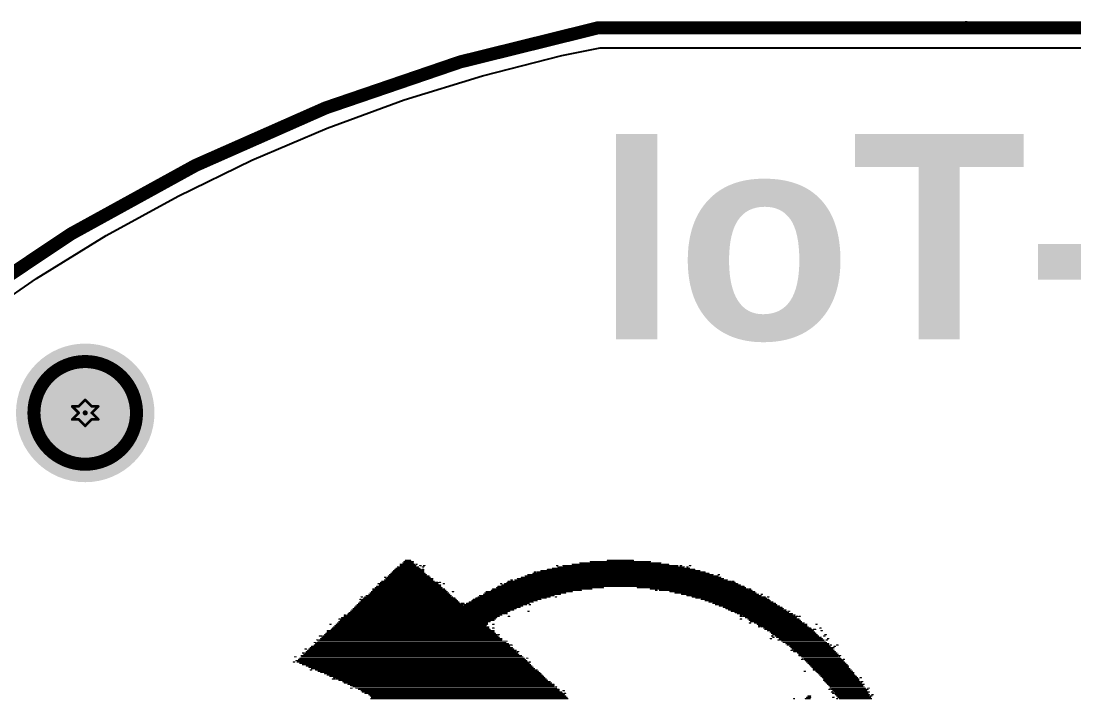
# Model space of a CAD drawing. Header units: inches. Extents: x 0 to 446, y -21 to 70.
# Drawn here: x 13.75 to 34.27, y 56.9 to 70.09 of the extents above; entities that cross this region are included whole.
import ezdxf

# ---------------------------------------------------------------- set-up
doc = ezdxf.new("R2010")
doc.units = ezdxf.units.IN
for name, color, linetype in [('Board Outline', 216, 'Continuous'), ('Bottom Overlay', 54, 'Continuous'), ('Bottom Solder', 6, 'Continuous'), ('Drill Drawing', 1, 'Continuous'), ('Fabrication', 76, 'Continuous'), ('Pad Holes', 156, 'Continuous'), ('Top Layer', 1, 'Continuous'), ('Top Overlay', 2, 'Continuous'), ('Top Solder', 216, 'Continuous')]:
    doc.layers.add(name, color=color, linetype=linetype)
doc.styles.add('Arial_Bold', font='', dxfattribs={"height": 0.2})
doc.styles.get('Arial_Bold').set_extended_font_data('Arial', bold=True)

msp = doc.modelspace()

# ---------------------------------------------------------------- hatches: boundary and pattern name
at = {"layer": 'Bottom Solder'}
h = msp.add_hatch(color=6, dxfattribs=at)
edge = h.paths.add_edge_path()
edge.add_arc((15, 62.456), 0.05, 0, 360)
at = {"layer": 'Pad Holes'}
h = msp.add_hatch(color=7, dxfattribs=at)
edge = h.paths.add_edge_path()
edge.add_arc((15, 62.456), 1, 0, 360)
at = {"layer": 'Top Layer'}
h = msp.add_hatch(color=1, dxfattribs=at)
edge = h.paths.add_edge_path()
edge.add_arc((15, 62.456), 1.3, 0, 360)
at = {"layer": 'Top Solder'}
h = msp.add_hatch(color=216, dxfattribs=at)
edge = h.paths.add_edge_path()
edge.add_arc((15, 62.456), 1.35, 0, 360)

# ---------------------------------------------------------------- linework, layer by layer
at = {"layer": 'Board Outline', "const_width": 0.254}
for points in [[(8.25, 60.754, -0.152792), (25, 69.956)], [(14, 62.456, -1), (16, 62.456)], [(16, 62.456, -1), (14, 62.456)]]:
    msp.add_lwpolyline(points, format="xyb", dxfattribs=at)
msp.add_lwpolyline([(25, 69.956), (65, 69.956)], dxfattribs=at)
at = {"layer": 'Board Outline', "const_width": 0.127}
for points in [[(24.936, 69.956, 1), (25.063, 69.956, 1)], [(24.936, 69.956, 1), (25.063, 69.956, 1)], [(13.936, 62.456, 1), (14.063, 62.456, 1)], [(13.936, 62.456, 1), (14.063, 62.456, 1)], [(15.936, 62.456, 1), (16.063, 62.456, 1)], [(15.936, 62.456, 1), (16.063, 62.456, 1)]]:
    msp.add_lwpolyline(points, format="xyb", close=True, dxfattribs=at)
at = {"layer": 'Bottom Overlay', "const_width": 0.0254}
for points in [[(21.191, 59.534), (21.394, 59.534)], [(21.217, 59.559), (21.394, 59.559)], [(21.242, 59.584), (21.344, 59.584)], [(24.646, 59.534), (26.22, 59.534)], [(24.849, 59.559), (26.017, 59.559)], [(25.179, 59.584), (25.687, 59.584)], [(20.963, 59.33), (21.623, 59.33)], [(20.988, 59.356), (21.598, 59.356)], [(21.013, 59.381), (21.598, 59.381)], [(21.039, 59.407), (21.547, 59.407)], [(21.064, 59.432), (21.521, 59.432)], [(21.09, 59.457), (21.496, 59.457)], [(21.14, 59.508), (21.42, 59.508)], [(21.14, 59.483), (21.445, 59.483)], [(21.445, 59.508), (21.471, 59.508)], [(21.521, 59.483), (21.547, 59.483)], [(21.572, 59.457), (21.598, 59.457)], [(21.572, 59.407), (21.598, 59.407)], [(21.598, 59.483), (21.623, 59.483)], [(23.731, 59.33), (27.16, 59.33)], [(23.757, 59.356), (23.782, 59.356)], [(23.807, 59.356), (27.084, 59.356)], [(23.884, 59.381), (26.982, 59.381)], [(24.011, 59.407), (26.881, 59.407)], [(24.112, 59.432), (26.779, 59.432)], [(24.188, 59.483), (24.214, 59.483)], [(24.214, 59.457), (26.678, 59.457)], [(24.315, 59.483), (26.551, 59.483)], [(24.493, 59.508), (26.373, 59.508)], [(26.601, 59.483), (26.627, 59.483)], [(26.728, 59.457), (26.754, 59.457)], [(26.779, 59.483), (26.805, 59.483)], [(20.709, 59.127), (21.877, 59.127)], [(20.734, 59.102), (21.928, 59.102)], [(20.759, 59.153), (21.877, 59.153)], [(20.785, 59.178), (21.801, 59.178)], [(20.836, 59.254), (20.861, 59.254)], [(20.836, 59.203), (21.775, 59.203)], [(20.861, 59.229), (21.775, 59.229)], [(20.886, 59.254), (21.725, 59.254)], [(20.912, 59.28), (21.699, 59.28)], [(20.937, 59.305), (21.648, 59.305)], [(21.902, 59.153), (21.928, 59.153)], [(21.979, 59.127), (22.004, 59.127)], [(23.096, 59.127), (23.122, 59.127)], [(23.122, 59.102), (27.77, 59.102)], [(23.172, 59.127), (27.719, 59.127)], [(23.223, 59.153), (27.668, 59.153)], [(23.249, 59.178), (23.274, 59.178)], [(23.299, 59.203), (23.325, 59.203)], [(23.299, 59.178), (27.592, 59.178)], [(23.376, 59.203), (27.516, 59.203)], [(23.426, 59.229), (27.44, 59.229)], [(23.503, 59.254), (27.389, 59.254)], [(23.579, 59.28), (27.338, 59.28)], [(23.63, 59.305), (27.236, 59.305)], [(27.338, 59.305), (27.363, 59.305)], [(27.617, 59.178), (27.643, 59.178)], [(20.48, 58.899), (22.131, 58.899)], [(20.531, 58.924), (22.106, 58.924)], [(20.556, 58.949), (22.08, 58.949)], [(20.582, 58.975), (22.055, 58.975)], [(20.607, 59.026), (22.004, 59.026)], [(20.607, 59), (22.029, 59)], [(20.658, 59.051), (21.953, 59.051)], [(20.683, 59.076), (21.928, 59.076)], [(22.156, 58.975), (22.182, 58.975)], [(22.69, 58.899), (24.138, 58.899)], [(22.766, 58.924), (24.265, 58.924)], [(22.791, 58.949), (24.366, 58.949)], [(22.817, 58.975), (24.493, 58.975)], [(22.918, 59), (24.671, 59)], [(22.944, 59.026), (24.874, 59.026)], [(23.02, 59.051), (25.103, 59.051)], [(23.045, 59.076), (27.846, 59.076)], [(25.763, 59.051), (27.871, 59.051)], [(26.017, 59.026), (27.922, 59.026)], [(26.119, 59), (26.144, 59)], [(26.195, 59), (27.998, 59)], [(26.398, 58.975), (28.049, 58.975)], [(26.5, 58.949), (28.075, 58.949)], [(26.627, 58.924), (28.125, 58.924)], [(26.728, 58.899), (28.176, 58.899)], [(27.948, 59.026), (27.973, 59.026)], [(28.176, 58.924), (28.202, 58.924)], [(20.277, 58.695), (23.528, 58.695)], [(20.302, 58.721), (22.36, 58.721)], [(20.328, 58.746), (22.309, 58.746)], [(20.353, 58.822), (20.378, 58.822)], [(20.353, 58.772), (22.283, 58.772)], [(20.378, 58.873), (20.404, 58.873)], [(20.378, 58.797), (22.258, 58.797)], [(20.404, 58.822), (22.233, 58.822)], [(20.429, 58.848), (22.207, 58.848)], [(20.455, 58.873), (22.156, 58.873)], [(22.334, 58.746), (22.385, 58.746)], [(22.385, 58.721), (23.604, 58.721)], [(22.436, 58.746), (23.655, 58.746)], [(22.487, 58.772), (23.731, 58.772)], [(22.537, 58.797), (23.807, 58.797)], [(22.563, 58.822), (23.884, 58.822)], [(22.614, 58.848), (23.985, 58.848)], [(22.664, 58.873), (24.061, 58.873)], [(23.655, 58.721), (23.68, 58.721)], [(24.163, 58.873), (24.188, 58.873)], [(26.83, 58.873), (28.252, 58.873)], [(26.906, 58.848), (28.278, 58.848)], [(27.008, 58.822), (28.329, 58.822)], [(27.084, 58.797), (28.354, 58.797)], [(27.16, 58.772), (28.405, 58.772)], [(27.236, 58.746), (28.456, 58.746)], [(27.287, 58.721), (28.481, 58.721)], [(27.363, 58.695), (28.532, 58.695)], [(28.303, 58.873), (28.329, 58.873)], [(20.048, 58.518), (20.074, 58.518)], [(20.048, 58.492), (23.071, 58.492)], [(20.099, 58.518), (23.122, 58.518)], [(20.124, 58.543), (23.172, 58.543)], [(20.15, 58.568), (23.223, 58.568)], [(20.175, 58.594), (23.274, 58.594)], [(20.201, 58.619), (23.35, 58.619)], [(20.226, 58.645), (23.401, 58.645)], [(20.251, 58.67), (23.477, 58.67)], [(23.198, 58.543), (23.223, 58.543)], [(23.249, 58.492), (23.274, 58.492)], [(23.63, 58.594), (23.655, 58.594)], [(27.44, 58.67), (28.583, 58.67)], [(27.49, 58.645), (28.608, 58.645)], [(27.541, 58.619), (28.659, 58.619)], [(27.592, 58.594), (28.684, 58.594)], [(27.668, 58.568), (28.71, 58.568)], [(27.719, 58.543), (28.786, 58.543)], [(27.77, 58.518), (28.786, 58.518)], [(27.77, 58.492), (27.795, 58.492)], [(27.821, 58.492), (28.837, 58.492)], [(28.71, 58.594), (28.735, 58.594)], [(28.811, 58.518), (28.837, 58.518)], [(28.862, 58.492), (28.887, 58.492)], [(28.913, 58.492), (28.938, 58.492)], [(19.769, 58.34), (19.794, 58.34)], [(19.845, 58.289), (22.868, 58.289)], [(19.87, 58.314), (22.817, 58.314)], [(19.896, 58.34), (22.842, 58.34)], [(19.921, 58.365), (22.842, 58.365)], [(19.947, 58.441), (19.972, 58.441)], [(19.947, 58.391), (22.893, 58.391)], [(19.972, 58.416), (22.969, 58.416)], [(19.997, 58.467), (23.02, 58.467)], [(19.997, 58.441), (22.995, 58.441)], [(22.944, 58.34), (22.969, 58.34)], [(27.77, 58.441), (27.795, 58.441)], [(27.871, 58.467), (28.862, 58.467)], [(27.922, 58.441), (28.913, 58.441)], [(27.948, 58.416), (28.938, 58.416)], [(27.948, 58.365), (27.973, 58.365)], [(27.973, 58.391), (28.964, 58.391)], [(28.049, 58.365), (29.014, 58.365)], [(28.1, 58.34), (29.065, 58.34)], [(28.125, 58.314), (29.065, 58.314)], [(28.125, 58.289), (28.151, 58.289)], [(28.176, 58.289), (29.091, 58.289)], [(29.243, 58.34), (29.268, 58.34)], [(19.566, 58.111), (19.616, 58.111)], [(19.616, 58.086), (23.071, 58.086)], [(19.642, 58.111), (23.045, 58.111)], [(19.667, 58.137), (23.02, 58.137)], [(19.693, 58.162), (22.995, 58.162)], [(19.718, 58.213), (22.969, 58.213)], [(19.718, 58.187), (22.969, 58.187)], [(19.794, 58.238), (22.893, 58.238)], [(19.82, 58.264), (22.868, 58.264)], [(22.944, 58.264), (22.969, 58.264)], [(23.045, 58.137), (23.071, 58.137)], [(28.227, 58.264), (29.141, 58.264)], [(28.252, 58.238), (29.167, 58.238)], [(28.303, 58.213), (29.192, 58.213)], [(28.354, 58.187), (29.218, 58.187)], [(28.379, 58.162), (29.243, 58.162)], [(28.379, 58.111), (28.405, 58.111)], [(28.405, 58.137), (29.268, 58.137)], [(28.405, 58.086), (28.43, 58.086)], [(28.456, 58.111), (29.294, 58.111)], [(28.481, 58.086), (29.345, 58.086)], [(29.192, 58.238), (29.243, 58.238)], [(29.319, 58.264), (29.345, 58.264)], [(29.345, 58.213), (29.37, 58.213)], [(29.395, 58.111), (29.421, 58.111)], [(29.421, 58.137), (29.446, 58.137)], [(19.388, 57.883), (23.325, 57.883)], [(19.413, 57.908), (23.274, 57.908)], [(19.464, 57.984), (19.489, 57.984)], [(19.464, 57.933), (23.325, 57.933)], [(19.489, 57.959), (23.249, 57.959)], [(19.515, 58.035), (19.54, 58.035)], [(19.515, 57.984), (23.198, 57.984)], [(19.54, 58.01), (23.172, 58.01)], [(19.566, 58.035), (23.122, 58.035)], [(19.591, 58.06), (23.122, 58.06)], [(23.198, 58.01), (23.223, 58.01)], [(28.354, 58.06), (28.379, 58.06)], [(28.506, 58.035), (28.532, 58.035)], [(28.532, 58.06), (29.37, 58.06)], [(28.557, 58.035), (29.395, 58.035)], [(28.583, 58.01), (29.421, 58.01)], [(28.608, 57.984), (29.446, 57.984)], [(28.659, 57.959), (29.497, 57.959)], [(28.684, 57.933), (29.497, 57.933)], [(28.735, 57.908), (29.522, 57.908)], [(28.76, 57.883), (29.599, 57.883)], [(29.446, 58.035), (29.472, 58.035)], [(29.472, 58.06), (29.497, 58.06)], [(29.522, 57.933), (29.548, 57.933)], [(29.599, 57.908), (29.624, 57.908)], [(29.649, 57.933), (29.675, 57.933)], [(19.083, 57.705), (19.108, 57.705)], [(19.185, 57.679), (23.553, 57.679)], [(19.21, 57.73), (23.503, 57.73)], [(19.21, 57.705), (23.528, 57.705)], [(19.235, 57.781), (19.261, 57.781)], [(19.261, 57.756), (23.452, 57.756)], [(19.286, 57.857), (19.312, 57.857)], [(19.286, 57.781), (23.426, 57.781)], [(19.312, 57.806), (23.401, 57.806)], [(19.337, 57.832), (23.401, 57.832)], [(19.362, 57.857), (23.35, 57.857)], [(23.426, 57.806), (23.452, 57.806)], [(23.604, 57.679), (23.63, 57.679)], [(28.76, 57.832), (28.786, 57.832)], [(28.786, 57.857), (29.573, 57.857)], [(28.811, 57.832), (29.599, 57.832)], [(28.811, 57.806), (29.624, 57.806)], [(28.887, 57.781), (29.649, 57.781)], [(28.913, 57.756), (29.675, 57.756)], [(28.913, 57.73), (29.675, 57.73)], [(28.964, 57.705), (29.7, 57.705)], [(28.989, 57.679), (29.726, 57.679)], [(29.7, 57.73), (29.726, 57.73)], [(19.058, 57.603), (19.083, 57.603)], [(19.108, 57.629), (23.604, 57.629)], [(19.134, 57.603), (23.63, 57.603)], [(19.159, 57.654), (23.579, 57.654)], [(19.185, 57.578), (23.655, 57.578)], [(19.235, 57.552), (23.68, 57.552)], [(19.312, 57.527), (23.706, 57.527)], [(19.362, 57.502), (23.731, 57.502)], [(19.413, 57.476), (23.757, 57.476)], [(23.655, 57.603), (23.68, 57.603)], [(28.964, 57.654), (28.989, 57.654)], [(29.014, 57.654), (29.751, 57.654)], [(29.04, 57.629), (29.776, 57.629)], [(29.065, 57.603), (29.802, 57.603)], [(29.091, 57.578), (29.827, 57.578)], [(29.116, 57.552), (29.853, 57.552)], [(29.141, 57.527), (29.878, 57.527)], [(29.167, 57.502), (29.878, 57.502)], [(29.192, 57.476), (29.903, 57.476)], [(29.776, 57.654), (29.802, 57.654)], [(19.388, 57.451), (19.413, 57.451)], [(19.489, 57.451), (23.807, 57.451)], [(19.54, 57.425), (23.833, 57.425)], [(19.591, 57.4), (23.858, 57.4)], [(19.667, 57.375), (23.884, 57.375)], [(19.718, 57.349), (23.909, 57.349)], [(19.769, 57.324), (23.934, 57.324)], [(19.82, 57.273), (19.87, 57.273)], [(19.845, 57.298), (23.96, 57.298)], [(19.896, 57.273), (23.985, 57.273)], [(29.014, 57.425), (29.04, 57.425)], [(29.192, 57.451), (29.929, 57.451)], [(29.243, 57.425), (29.954, 57.425)], [(29.268, 57.4), (29.98, 57.4)], [(29.294, 57.375), (29.98, 57.375)], [(29.319, 57.349), (30.005, 57.349)], [(29.345, 57.324), (30.03, 57.324)], [(29.37, 57.298), (30.056, 57.298)], [(29.395, 57.273), (30.081, 57.273)], [(30.107, 57.298), (30.132, 57.298)], [(19.947, 57.248), (24.011, 57.248)], [(20.023, 57.222), (24.061, 57.222)], [(20.048, 57.197), (24.087, 57.197)], [(20.124, 57.171), (24.138, 57.171)], [(20.175, 57.146), (24.138, 57.146)], [(20.175, 57.095), (20.201, 57.095)], [(20.226, 57.121), (24.188, 57.121)], [(20.277, 57.095), (24.188, 57.095)], [(20.328, 57.07), (24.239, 57.07)], [(29.395, 57.248), (30.081, 57.248)], [(29.421, 57.222), (30.107, 57.222)], [(29.446, 57.197), (30.132, 57.197)], [(29.472, 57.171), (30.183, 57.171)], [(29.497, 57.146), (30.157, 57.146)], [(29.497, 57.07), (29.522, 57.07)], [(29.522, 57.121), (30.183, 57.121)], [(29.522, 57.095), (30.208, 57.095)], [(29.548, 57.07), (30.208, 57.07)], [(30.132, 57.222), (30.157, 57.222)], [(30.234, 57.07), (30.259, 57.07)], [(30.259, 57.095), (30.284, 57.095)], [(20.378, 57.044), (24.239, 57.044)], [(20.404, 57.019), (24.29, 57.019)], [(20.455, 56.994), (24.315, 56.994)], [(20.531, 56.968), (24.341, 56.968)], [(20.556, 56.943), (24.366, 56.943)], [(20.556, 56.892), (24.417, 56.892)], [(20.582, 56.917), (24.392, 56.917)], [(24.315, 57.044), (24.341, 57.044)], [(24.341, 56.994), (24.366, 56.994)], [(28.811, 56.892), (28.837, 56.892)], [(29.04, 56.892), (29.141, 56.892)], [(29.065, 56.917), (29.141, 56.917)], [(29.091, 56.943), (29.141, 56.943)], [(29.548, 57.019), (29.573, 57.019)], [(29.573, 57.044), (30.234, 57.044)], [(29.573, 56.994), (29.599, 56.994)], [(29.573, 56.917), (29.599, 56.917)], [(29.599, 57.019), (30.284, 57.019)], [(29.624, 56.994), (30.259, 56.994)], [(29.624, 56.968), (30.284, 56.968)], [(29.649, 56.943), (30.284, 56.943)], [(29.649, 56.892), (29.675, 56.892)], [(29.675, 56.917), (30.31, 56.917)], [(29.7, 56.892), (30.335, 56.892)], [(30.31, 56.943), (30.335, 56.943)], [(30.335, 56.968), (30.361, 56.968)]]:
    msp.add_lwpolyline(points, dxfattribs=at)
at = {"layer": 'Bottom Overlay', "const_width": 0.0127}
for points in [[(21.185, 59.534, 1), (21.198, 59.534, 1)], [(21.21, 59.559, 1), (21.223, 59.559, 1)], [(21.236, 59.584, 1), (21.248, 59.584, 1)], [(21.337, 59.584, 1), (21.35, 59.584, 1)], [(21.388, 59.559, 1), (21.401, 59.559, 1)], [(21.388, 59.534, 1), (21.401, 59.534, 1)], [(24.639, 59.534, 1), (24.652, 59.534, 1)], [(24.842, 59.559, 1), (24.855, 59.559, 1)], [(25.173, 59.584, 1), (25.185, 59.584, 1)], [(25.681, 59.584, 1), (25.693, 59.584, 1)], [(26.011, 59.559, 1), (26.024, 59.559, 1)], [(26.214, 59.534, 1), (26.227, 59.534, 1)], [(20.956, 59.33, 1), (20.969, 59.33, 1)], [(20.982, 59.356, 1), (20.994, 59.356, 1)], [(21.007, 59.381, 1), (21.02, 59.381, 1)], [(21.032, 59.407, 1), (21.045, 59.407, 1)], [(21.058, 59.432, 1), (21.071, 59.432, 1)], [(21.083, 59.457, 1), (21.096, 59.457, 1)], [(21.134, 59.508, 1), (21.147, 59.508, 1)], [(21.134, 59.483, 1), (21.147, 59.483, 1)], [(21.413, 59.508, 1), (21.426, 59.508, 1)], [(21.439, 59.508, 1), (21.452, 59.508, 1)], [(21.439, 59.483, 1), (21.452, 59.483, 1)], [(21.464, 59.508, 1), (21.477, 59.508, 1)], [(21.49, 59.457, 1), (21.502, 59.457, 1)], [(21.515, 59.483, 1), (21.528, 59.483, 1)], [(21.515, 59.432, 1), (21.528, 59.432, 1)], [(21.54, 59.483, 1), (21.553, 59.483, 1)], [(21.54, 59.407, 1), (21.553, 59.407, 1)], [(21.566, 59.457, 1), (21.579, 59.457, 1)], [(21.566, 59.407, 1), (21.579, 59.407, 1)], [(21.591, 59.483, 1), (21.604, 59.483, 1)], [(21.591, 59.457, 1), (21.604, 59.457, 1)], [(21.591, 59.407, 1), (21.604, 59.407, 1)], [(21.591, 59.381, 1), (21.604, 59.381, 1)], [(21.591, 59.356, 1), (21.604, 59.356, 1)], [(21.617, 59.483, 1), (21.629, 59.483, 1)], [(21.617, 59.33, 1), (21.629, 59.33, 1)], [(23.725, 59.33, 1), (23.738, 59.33, 1)], [(23.75, 59.356, 1), (23.763, 59.356, 1)], [(23.776, 59.356, 1), (23.788, 59.356, 1)], [(23.801, 59.356, 1), (23.814, 59.356, 1)], [(23.877, 59.381, 1), (23.89, 59.381, 1)], [(24.004, 59.407, 1), (24.017, 59.407, 1)], [(24.106, 59.432, 1), (24.119, 59.432, 1)], [(24.182, 59.483, 1), (24.195, 59.483, 1)], [(24.207, 59.483, 1), (24.22, 59.483, 1)], [(24.207, 59.457, 1), (24.22, 59.457, 1)], [(24.309, 59.483, 1), (24.322, 59.483, 1)], [(24.487, 59.508, 1), (24.5, 59.508, 1)], [(26.366, 59.508, 1), (26.379, 59.508, 1)], [(26.544, 59.483, 1), (26.557, 59.483, 1)], [(26.595, 59.483, 1), (26.608, 59.483, 1)], [(26.62, 59.483, 1), (26.633, 59.483, 1)], [(26.671, 59.457, 1), (26.684, 59.457, 1)], [(26.722, 59.457, 1), (26.735, 59.457, 1)], [(26.747, 59.457, 1), (26.76, 59.457, 1)], [(26.773, 59.483, 1), (26.786, 59.483, 1)], [(26.773, 59.432, 1), (26.786, 59.432, 1)], [(26.798, 59.483, 1), (26.811, 59.483, 1)], [(26.874, 59.407, 1), (26.887, 59.407, 1)], [(26.976, 59.381, 1), (26.989, 59.381, 1)], [(27.078, 59.356, 1), (27.09, 59.356, 1)], [(27.154, 59.33, 1), (27.167, 59.33, 1)], [(20.702, 59.127, 1), (20.715, 59.127, 1)], [(20.728, 59.102, 1), (20.74, 59.102, 1)], [(20.753, 59.153, 1), (20.766, 59.153, 1)], [(20.778, 59.178, 1), (20.791, 59.178, 1)], [(20.829, 59.254, 1), (20.842, 59.254, 1)], [(20.829, 59.203, 1), (20.842, 59.203, 1)], [(20.855, 59.254, 1), (20.867, 59.254, 1)], [(20.855, 59.229, 1), (20.867, 59.229, 1)], [(20.88, 59.254, 1), (20.893, 59.254, 1)], [(20.905, 59.28, 1), (20.918, 59.28, 1)], [(20.931, 59.305, 1), (20.944, 59.305, 1)], [(21.642, 59.305, 1), (21.655, 59.305, 1)], [(21.693, 59.28, 1), (21.706, 59.28, 1)], [(21.718, 59.254, 1), (21.731, 59.254, 1)], [(21.769, 59.229, 1), (21.782, 59.229, 1)], [(21.769, 59.203, 1), (21.782, 59.203, 1)], [(21.794, 59.178, 1), (21.807, 59.178, 1)], [(21.871, 59.153, 1), (21.883, 59.153, 1)], [(21.871, 59.127, 1), (21.883, 59.127, 1)], [(21.896, 59.153, 1), (21.909, 59.153, 1)], [(21.921, 59.153, 1), (21.934, 59.153, 1)], [(21.921, 59.102, 1), (21.934, 59.102, 1)], [(21.972, 59.127, 1), (21.985, 59.127, 1)], [(21.998, 59.127, 1), (22.01, 59.127, 1)], [(23.09, 59.127, 1), (23.103, 59.127, 1)], [(23.115, 59.127, 1), (23.128, 59.127, 1)], [(23.115, 59.102, 1), (23.128, 59.102, 1)], [(23.166, 59.127, 1), (23.179, 59.127, 1)], [(23.217, 59.153, 1), (23.23, 59.153, 1)], [(23.242, 59.178, 1), (23.255, 59.178, 1)], [(23.268, 59.178, 1), (23.28, 59.178, 1)], [(23.293, 59.203, 1), (23.306, 59.203, 1)], [(23.293, 59.178, 1), (23.306, 59.178, 1)], [(23.318, 59.203, 1), (23.331, 59.203, 1)], [(23.369, 59.203, 1), (23.382, 59.203, 1)], [(23.42, 59.229, 1), (23.433, 59.229, 1)], [(23.496, 59.254, 1), (23.509, 59.254, 1)], [(23.572, 59.28, 1), (23.585, 59.28, 1)], [(23.623, 59.305, 1), (23.636, 59.305, 1)], [(27.23, 59.305, 1), (27.243, 59.305, 1)], [(27.332, 59.305, 1), (27.344, 59.305, 1)], [(27.332, 59.28, 1), (27.344, 59.28, 1)], [(27.357, 59.305, 1), (27.37, 59.305, 1)], [(27.382, 59.254, 1), (27.395, 59.254, 1)], [(27.433, 59.229, 1), (27.446, 59.229, 1)], [(27.509, 59.203, 1), (27.522, 59.203, 1)], [(27.586, 59.178, 1), (27.598, 59.178, 1)], [(27.611, 59.178, 1), (27.624, 59.178, 1)], [(27.636, 59.178, 1), (27.649, 59.178, 1)], [(27.662, 59.153, 1), (27.675, 59.153, 1)], [(27.713, 59.127, 1), (27.725, 59.127, 1)], [(27.763, 59.102, 1), (27.776, 59.102, 1)], [(20.474, 58.899, 1), (20.486, 58.899, 1)], [(20.524, 58.924, 1), (20.537, 58.924, 1)], [(20.55, 58.949, 1), (20.563, 58.949, 1)], [(20.575, 58.975, 1), (20.588, 58.975, 1)], [(20.601, 59.026, 1), (20.613, 59.026, 1)], [(20.601, 59, 1), (20.613, 59, 1)], [(20.651, 59.051, 1), (20.664, 59.051, 1)], [(20.677, 59.076, 1), (20.69, 59.076, 1)], [(21.921, 59.076, 1), (21.934, 59.076, 1)], [(21.947, 59.051, 1), (21.96, 59.051, 1)], [(21.998, 59.026, 1), (22.01, 59.026, 1)], [(22.023, 59, 1), (22.036, 59, 1)], [(22.048, 58.975, 1), (22.061, 58.975, 1)], [(22.074, 58.949, 1), (22.087, 58.949, 1)], [(22.099, 58.924, 1), (22.112, 58.924, 1)], [(22.125, 58.899, 1), (22.137, 58.899, 1)], [(22.15, 58.975, 1), (22.163, 58.975, 1)], [(22.175, 58.975, 1), (22.188, 58.975, 1)], [(22.683, 58.899, 1), (22.696, 58.899, 1)], [(22.76, 58.924, 1), (22.772, 58.924, 1)], [(22.785, 58.949, 1), (22.798, 58.949, 1)], [(22.81, 58.975, 1), (22.823, 58.975, 1)], [(22.912, 59, 1), (22.925, 59, 1)], [(22.937, 59.026, 1), (22.95, 59.026, 1)], [(23.014, 59.051, 1), (23.026, 59.051, 1)], [(23.039, 59.076, 1), (23.052, 59.076, 1)], [(24.131, 58.899, 1), (24.144, 58.899, 1)], [(24.258, 58.924, 1), (24.271, 58.924, 1)], [(24.36, 58.949, 1), (24.373, 58.949, 1)], [(24.487, 58.975, 1), (24.5, 58.975, 1)], [(24.665, 59, 1), (24.677, 59, 1)], [(24.868, 59.026, 1), (24.881, 59.026, 1)], [(25.096, 59.051, 1), (25.109, 59.051, 1)], [(25.757, 59.051, 1), (25.77, 59.051, 1)], [(26.011, 59.026, 1), (26.024, 59.026, 1)], [(26.112, 59, 1), (26.125, 59, 1)], [(26.138, 59, 1), (26.151, 59, 1)], [(26.189, 59, 1), (26.201, 59, 1)], [(26.392, 58.975, 1), (26.405, 58.975, 1)], [(26.493, 58.949, 1), (26.506, 58.949, 1)], [(26.62, 58.924, 1), (26.633, 58.924, 1)], [(26.722, 58.899, 1), (26.735, 58.899, 1)], [(27.84, 59.076, 1), (27.852, 59.076, 1)], [(27.865, 59.051, 1), (27.878, 59.051, 1)], [(27.916, 59.026, 1), (27.929, 59.026, 1)], [(27.941, 59.026, 1), (27.954, 59.026, 1)], [(27.967, 59.026, 1), (27.979, 59.026, 1)], [(27.992, 59, 1), (28.005, 59, 1)], [(28.043, 58.975, 1), (28.056, 58.975, 1)], [(28.068, 58.949, 1), (28.081, 58.949, 1)], [(28.119, 58.924, 1), (28.132, 58.924, 1)], [(28.17, 58.924, 1), (28.183, 58.924, 1)], [(28.17, 58.899, 1), (28.183, 58.899, 1)], [(28.195, 58.924, 1), (28.208, 58.924, 1)], [(20.27, 58.695, 1), (20.283, 58.695, 1)], [(20.296, 58.721, 1), (20.309, 58.721, 1)], [(20.321, 58.746, 1), (20.334, 58.746, 1)], [(20.347, 58.822, 1), (20.359, 58.822, 1)], [(20.347, 58.772, 1), (20.359, 58.772, 1)], [(20.372, 58.873, 1), (20.385, 58.873, 1)], [(20.372, 58.822, 1), (20.385, 58.822, 1)], [(20.372, 58.797, 1), (20.385, 58.797, 1)], [(20.397, 58.873, 1), (20.41, 58.873, 1)], [(20.397, 58.822, 1), (20.41, 58.822, 1)], [(20.423, 58.848, 1), (20.436, 58.848, 1)], [(20.448, 58.873, 1), (20.461, 58.873, 1)], [(22.15, 58.873, 1), (22.163, 58.873, 1)], [(22.201, 58.848, 1), (22.214, 58.848, 1)], [(22.226, 58.822, 1), (22.239, 58.822, 1)], [(22.252, 58.797, 1), (22.264, 58.797, 1)], [(22.277, 58.772, 1), (22.29, 58.772, 1)], [(22.302, 58.746, 1), (22.315, 58.746, 1)], [(22.328, 58.746, 1), (22.341, 58.746, 1)], [(22.353, 58.721, 1), (22.366, 58.721, 1)], [(22.379, 58.746, 1), (22.391, 58.746, 1)], [(22.379, 58.721, 1), (22.391, 58.721, 1)], [(22.429, 58.746, 1), (22.442, 58.746, 1)], [(22.48, 58.772, 1), (22.493, 58.772, 1)], [(22.531, 58.797, 1), (22.544, 58.797, 1)], [(22.556, 58.822, 1), (22.569, 58.822, 1)], [(22.607, 58.848, 1), (22.62, 58.848, 1)], [(22.658, 58.873, 1), (22.671, 58.873, 1)], [(23.522, 58.695, 1), (23.534, 58.695, 1)], [(23.598, 58.721, 1), (23.611, 58.721, 1)], [(23.649, 58.746, 1), (23.661, 58.746, 1)], [(23.649, 58.721, 1), (23.661, 58.721, 1)], [(23.674, 58.721, 1), (23.687, 58.721, 1)], [(23.725, 58.772, 1), (23.738, 58.772, 1)], [(23.801, 58.797, 1), (23.814, 58.797, 1)], [(23.877, 58.822, 1), (23.89, 58.822, 1)], [(23.979, 58.848, 1), (23.992, 58.848, 1)], [(24.055, 58.873, 1), (24.068, 58.873, 1)], [(24.157, 58.873, 1), (24.169, 58.873, 1)], [(24.182, 58.873, 1), (24.195, 58.873, 1)], [(26.824, 58.873, 1), (26.836, 58.873, 1)], [(26.9, 58.848, 1), (26.913, 58.848, 1)], [(27.001, 58.822, 1), (27.014, 58.822, 1)], [(27.078, 58.797, 1), (27.09, 58.797, 1)], [(27.154, 58.772, 1), (27.167, 58.772, 1)], [(27.23, 58.746, 1), (27.243, 58.746, 1)], [(27.281, 58.721, 1), (27.294, 58.721, 1)], [(27.357, 58.695, 1), (27.37, 58.695, 1)], [(28.246, 58.873, 1), (28.259, 58.873, 1)], [(28.271, 58.848, 1), (28.284, 58.848, 1)], [(28.297, 58.873, 1), (28.31, 58.873, 1)], [(28.322, 58.873, 1), (28.335, 58.873, 1)], [(28.322, 58.822, 1), (28.335, 58.822, 1)], [(28.348, 58.797, 1), (28.36, 58.797, 1)], [(28.398, 58.772, 1), (28.411, 58.772, 1)], [(28.449, 58.746, 1), (28.462, 58.746, 1)], [(28.475, 58.721, 1), (28.487, 58.721, 1)], [(28.525, 58.695, 1), (28.538, 58.695, 1)], [(20.042, 58.518, 1), (20.055, 58.518, 1)], [(20.042, 58.492, 1), (20.055, 58.492, 1)], [(20.067, 58.518, 1), (20.08, 58.518, 1)], [(20.093, 58.518, 1), (20.105, 58.518, 1)], [(20.118, 58.543, 1), (20.131, 58.543, 1)], [(20.143, 58.568, 1), (20.156, 58.568, 1)], [(20.169, 58.594, 1), (20.182, 58.594, 1)], [(20.194, 58.619, 1), (20.207, 58.619, 1)], [(20.22, 58.645, 1), (20.232, 58.645, 1)], [(20.245, 58.67, 1), (20.258, 58.67, 1)], [(23.064, 58.492, 1), (23.077, 58.492, 1)], [(23.115, 58.518, 1), (23.128, 58.518, 1)], [(23.166, 58.543, 1), (23.179, 58.543, 1)], [(23.191, 58.543, 1), (23.204, 58.543, 1)], [(23.217, 58.568, 1), (23.23, 58.568, 1)], [(23.217, 58.543, 1), (23.23, 58.543, 1)], [(23.242, 58.492, 1), (23.255, 58.492, 1)], [(23.268, 58.594, 1), (23.28, 58.594, 1)], [(23.268, 58.492, 1), (23.28, 58.492, 1)], [(23.344, 58.619, 1), (23.357, 58.619, 1)], [(23.395, 58.645, 1), (23.407, 58.645, 1)], [(23.471, 58.67, 1), (23.484, 58.67, 1)], [(23.623, 58.594, 1), (23.636, 58.594, 1)], [(23.649, 58.594, 1), (23.661, 58.594, 1)], [(27.433, 58.67, 1), (27.446, 58.67, 1)], [(27.484, 58.645, 1), (27.497, 58.645, 1)], [(27.535, 58.619, 1), (27.548, 58.619, 1)], [(27.586, 58.594, 1), (27.598, 58.594, 1)], [(27.662, 58.568, 1), (27.675, 58.568, 1)], [(27.713, 58.543, 1), (27.725, 58.543, 1)], [(27.763, 58.518, 1), (27.776, 58.518, 1)], [(27.763, 58.492, 1), (27.776, 58.492, 1)], [(27.789, 58.492, 1), (27.802, 58.492, 1)], [(27.814, 58.492, 1), (27.827, 58.492, 1)], [(28.576, 58.67, 1), (28.589, 58.67, 1)], [(28.602, 58.645, 1), (28.614, 58.645, 1)], [(28.652, 58.619, 1), (28.665, 58.619, 1)], [(28.678, 58.594, 1), (28.691, 58.594, 1)], [(28.703, 58.594, 1), (28.716, 58.594, 1)], [(28.703, 58.568, 1), (28.716, 58.568, 1)], [(28.729, 58.594, 1), (28.741, 58.594, 1)], [(28.779, 58.543, 1), (28.792, 58.543, 1)], [(28.779, 58.518, 1), (28.792, 58.518, 1)], [(28.805, 58.518, 1), (28.818, 58.518, 1)], [(28.83, 58.518, 1), (28.843, 58.518, 1)], [(28.83, 58.492, 1), (28.843, 58.492, 1)], [(28.856, 58.492, 1), (28.868, 58.492, 1)], [(28.881, 58.492, 1), (28.894, 58.492, 1)], [(28.906, 58.492, 1), (28.919, 58.492, 1)], [(28.932, 58.492, 1), (28.945, 58.492, 1)], [(19.762, 58.34, 1), (19.775, 58.34, 1)], [(19.788, 58.34, 1), (19.801, 58.34, 1)], [(19.839, 58.289, 1), (19.851, 58.289, 1)], [(19.864, 58.314, 1), (19.877, 58.314, 1)], [(19.889, 58.34, 1), (19.902, 58.34, 1)], [(19.915, 58.365, 1), (19.928, 58.365, 1)], [(19.94, 58.441, 1), (19.953, 58.441, 1)], [(19.94, 58.391, 1), (19.953, 58.391, 1)], [(19.966, 58.441, 1), (19.978, 58.441, 1)], [(19.966, 58.416, 1), (19.978, 58.416, 1)], [(19.991, 58.467, 1), (20.004, 58.467, 1)], [(19.991, 58.441, 1), (20.004, 58.441, 1)], [(22.81, 58.314, 1), (22.823, 58.314, 1)], [(22.836, 58.365, 1), (22.849, 58.365, 1)], [(22.836, 58.34, 1), (22.849, 58.34, 1)], [(22.861, 58.289, 1), (22.874, 58.289, 1)], [(22.887, 58.391, 1), (22.899, 58.391, 1)], [(22.937, 58.34, 1), (22.95, 58.34, 1)], [(22.963, 58.416, 1), (22.976, 58.416, 1)], [(22.963, 58.34, 1), (22.976, 58.34, 1)], [(22.988, 58.441, 1), (23.001, 58.441, 1)], [(23.014, 58.467, 1), (23.026, 58.467, 1)], [(27.763, 58.441, 1), (27.776, 58.441, 1)], [(27.789, 58.441, 1), (27.802, 58.441, 1)], [(27.865, 58.467, 1), (27.878, 58.467, 1)], [(27.916, 58.441, 1), (27.929, 58.441, 1)], [(27.941, 58.416, 1), (27.954, 58.416, 1)], [(27.941, 58.365, 1), (27.954, 58.365, 1)], [(27.967, 58.391, 1), (27.979, 58.391, 1)], [(27.967, 58.365, 1), (27.979, 58.365, 1)], [(28.043, 58.365, 1), (28.056, 58.365, 1)], [(28.094, 58.34, 1), (28.106, 58.34, 1)], [(28.119, 58.314, 1), (28.132, 58.314, 1)], [(28.119, 58.289, 1), (28.132, 58.289, 1)], [(28.144, 58.289, 1), (28.157, 58.289, 1)], [(28.17, 58.289, 1), (28.183, 58.289, 1)], [(28.856, 58.467, 1), (28.868, 58.467, 1)], [(28.906, 58.441, 1), (28.919, 58.441, 1)], [(28.932, 58.416, 1), (28.945, 58.416, 1)], [(28.957, 58.391, 1), (28.97, 58.391, 1)], [(29.008, 58.365, 1), (29.021, 58.365, 1)], [(29.059, 58.34, 1), (29.072, 58.34, 1)], [(29.059, 58.314, 1), (29.072, 58.314, 1)], [(29.084, 58.289, 1), (29.097, 58.289, 1)], [(29.237, 58.34, 1), (29.249, 58.34, 1)], [(29.262, 58.34, 1), (29.275, 58.34, 1)], [(19.559, 58.111, 1), (19.572, 58.111, 1)], [(19.61, 58.111, 1), (19.623, 58.111, 1)], [(19.61, 58.086, 1), (19.623, 58.086, 1)], [(19.635, 58.111, 1), (19.648, 58.111, 1)], [(19.661, 58.137, 1), (19.674, 58.137, 1)], [(19.686, 58.162, 1), (19.699, 58.162, 1)], [(19.712, 58.213, 1), (19.724, 58.213, 1)], [(19.712, 58.187, 1), (19.724, 58.187, 1)], [(19.788, 58.238, 1), (19.801, 58.238, 1)], [(19.813, 58.264, 1), (19.826, 58.264, 1)], [(22.861, 58.264, 1), (22.874, 58.264, 1)], [(22.887, 58.238, 1), (22.899, 58.238, 1)], [(22.937, 58.264, 1), (22.95, 58.264, 1)], [(22.963, 58.264, 1), (22.976, 58.264, 1)], [(22.963, 58.213, 1), (22.976, 58.213, 1)], [(22.963, 58.187, 1), (22.976, 58.187, 1)], [(22.988, 58.162, 1), (23.001, 58.162, 1)], [(23.014, 58.137, 1), (23.026, 58.137, 1)], [(23.039, 58.137, 1), (23.052, 58.137, 1)], [(23.039, 58.111, 1), (23.052, 58.111, 1)], [(23.064, 58.137, 1), (23.077, 58.137, 1)], [(23.064, 58.086, 1), (23.077, 58.086, 1)], [(28.221, 58.264, 1), (28.233, 58.264, 1)], [(28.246, 58.238, 1), (28.259, 58.238, 1)], [(28.297, 58.213, 1), (28.31, 58.213, 1)], [(28.348, 58.187, 1), (28.36, 58.187, 1)], [(28.373, 58.162, 1), (28.386, 58.162, 1)], [(28.373, 58.111, 1), (28.386, 58.111, 1)], [(28.398, 58.137, 1), (28.411, 58.137, 1)], [(28.398, 58.111, 1), (28.411, 58.111, 1)], [(28.398, 58.086, 1), (28.411, 58.086, 1)], [(28.424, 58.086, 1), (28.437, 58.086, 1)], [(28.449, 58.111, 1), (28.462, 58.111, 1)], [(28.475, 58.086, 1), (28.487, 58.086, 1)], [(29.135, 58.264, 1), (29.148, 58.264, 1)], [(29.16, 58.238, 1), (29.173, 58.238, 1)], [(29.186, 58.238, 1), (29.199, 58.238, 1)], [(29.186, 58.213, 1), (29.199, 58.213, 1)], [(29.211, 58.187, 1), (29.224, 58.187, 1)], [(29.237, 58.238, 1), (29.249, 58.238, 1)], [(29.237, 58.162, 1), (29.249, 58.162, 1)], [(29.262, 58.137, 1), (29.275, 58.137, 1)], [(29.287, 58.111, 1), (29.3, 58.111, 1)], [(29.313, 58.264, 1), (29.326, 58.264, 1)], [(29.338, 58.264, 1), (29.351, 58.264, 1)], [(29.338, 58.213, 1), (29.351, 58.213, 1)], [(29.338, 58.086, 1), (29.351, 58.086, 1)], [(29.364, 58.213, 1), (29.376, 58.213, 1)], [(29.389, 58.111, 1), (29.402, 58.111, 1)], [(29.414, 58.137, 1), (29.427, 58.137, 1)], [(29.414, 58.111, 1), (29.427, 58.111, 1)], [(29.44, 58.137, 1), (29.453, 58.137, 1)], [(19.381, 57.883, 1), (19.394, 57.883, 1)], [(19.407, 57.908, 1), (19.42, 57.908, 1)], [(19.458, 57.984, 1), (19.47, 57.984, 1)], [(19.458, 57.933, 1), (19.47, 57.933, 1)], [(19.483, 57.984, 1), (19.496, 57.984, 1)], [(19.483, 57.959, 1), (19.496, 57.959, 1)], [(19.508, 58.035, 1), (19.521, 58.035, 1)], [(19.508, 57.984, 1), (19.521, 57.984, 1)], [(19.534, 58.035, 1), (19.547, 58.035, 1)], [(19.534, 58.01, 1), (19.547, 58.01, 1)], [(19.559, 58.035, 1), (19.572, 58.035, 1)], [(19.585, 58.06, 1), (19.597, 58.06, 1)], [(23.115, 58.06, 1), (23.128, 58.06, 1)], [(23.115, 58.035, 1), (23.128, 58.035, 1)], [(23.166, 58.01, 1), (23.179, 58.01, 1)], [(23.191, 58.01, 1), (23.204, 58.01, 1)], [(23.191, 57.984, 1), (23.204, 57.984, 1)], [(23.217, 58.01, 1), (23.23, 58.01, 1)], [(23.242, 57.959, 1), (23.255, 57.959, 1)], [(23.268, 57.908, 1), (23.28, 57.908, 1)], [(23.318, 57.933, 1), (23.331, 57.933, 1)], [(23.318, 57.883, 1), (23.331, 57.883, 1)], [(28.348, 58.06, 1), (28.36, 58.06, 1)], [(28.373, 58.06, 1), (28.386, 58.06, 1)], [(28.5, 58.035, 1), (28.513, 58.035, 1)], [(28.525, 58.06, 1), (28.538, 58.06, 1)], [(28.525, 58.035, 1), (28.538, 58.035, 1)], [(28.551, 58.035, 1), (28.564, 58.035, 1)], [(28.576, 58.01, 1), (28.589, 58.01, 1)], [(28.602, 57.984, 1), (28.614, 57.984, 1)], [(28.652, 57.959, 1), (28.665, 57.959, 1)], [(28.678, 57.933, 1), (28.691, 57.933, 1)], [(28.729, 57.908, 1), (28.741, 57.908, 1)], [(28.754, 57.883, 1), (28.767, 57.883, 1)], [(29.364, 58.06, 1), (29.376, 58.06, 1)], [(29.389, 58.035, 1), (29.402, 58.035, 1)], [(29.414, 58.01, 1), (29.427, 58.01, 1)], [(29.44, 58.035, 1), (29.453, 58.035, 1)], [(29.44, 57.984, 1), (29.453, 57.984, 1)], [(29.465, 58.06, 1), (29.478, 58.06, 1)], [(29.465, 58.035, 1), (29.478, 58.035, 1)], [(29.491, 58.06, 1), (29.503, 58.06, 1)], [(29.491, 57.959, 1), (29.503, 57.959, 1)], [(29.491, 57.933, 1), (29.503, 57.933, 1)], [(29.516, 57.933, 1), (29.529, 57.933, 1)], [(29.516, 57.908, 1), (29.529, 57.908, 1)], [(29.541, 57.933, 1), (29.554, 57.933, 1)], [(29.592, 57.908, 1), (29.605, 57.908, 1)], [(29.592, 57.883, 1), (29.605, 57.883, 1)], [(29.618, 57.908, 1), (29.63, 57.908, 1)], [(29.643, 57.933, 1), (29.656, 57.933, 1)], [(29.668, 57.933, 1), (29.681, 57.933, 1)], [(19.077, 57.705, 1), (19.089, 57.705, 1)], [(19.102, 57.705, 1), (19.115, 57.705, 1)], [(19.178, 57.679, 1), (19.191, 57.679, 1)], [(19.204, 57.73, 1), (19.216, 57.73, 1)], [(19.204, 57.705, 1), (19.216, 57.705, 1)], [(19.229, 57.781, 1), (19.242, 57.781, 1)], [(19.254, 57.781, 1), (19.267, 57.781, 1)], [(19.254, 57.756, 1), (19.267, 57.756, 1)], [(19.28, 57.857, 1), (19.293, 57.857, 1)], [(19.28, 57.781, 1), (19.293, 57.781, 1)], [(19.305, 57.857, 1), (19.318, 57.857, 1)], [(19.305, 57.806, 1), (19.318, 57.806, 1)], [(19.331, 57.832, 1), (19.343, 57.832, 1)], [(19.356, 57.857, 1), (19.369, 57.857, 1)], [(23.344, 57.857, 1), (23.357, 57.857, 1)], [(23.395, 57.832, 1), (23.407, 57.832, 1)], [(23.395, 57.806, 1), (23.407, 57.806, 1)], [(23.42, 57.806, 1), (23.433, 57.806, 1)], [(23.42, 57.781, 1), (23.433, 57.781, 1)], [(23.445, 57.806, 1), (23.458, 57.806, 1)], [(23.445, 57.756, 1), (23.458, 57.756, 1)], [(23.496, 57.73, 1), (23.509, 57.73, 1)], [(23.522, 57.705, 1), (23.534, 57.705, 1)], [(23.547, 57.679, 1), (23.56, 57.679, 1)], [(23.598, 57.679, 1), (23.611, 57.679, 1)], [(23.623, 57.679, 1), (23.636, 57.679, 1)], [(28.754, 57.832, 1), (28.767, 57.832, 1)], [(28.779, 57.857, 1), (28.792, 57.857, 1)], [(28.779, 57.832, 1), (28.792, 57.832, 1)], [(28.805, 57.832, 1), (28.818, 57.832, 1)], [(28.805, 57.806, 1), (28.818, 57.806, 1)], [(28.881, 57.781, 1), (28.894, 57.781, 1)], [(28.906, 57.756, 1), (28.919, 57.756, 1)], [(28.906, 57.73, 1), (28.919, 57.73, 1)], [(28.957, 57.705, 1), (28.97, 57.705, 1)], [(28.983, 57.679, 1), (28.995, 57.679, 1)], [(29.567, 57.857, 1), (29.58, 57.857, 1)], [(29.592, 57.832, 1), (29.605, 57.832, 1)], [(29.618, 57.806, 1), (29.63, 57.806, 1)], [(29.643, 57.781, 1), (29.656, 57.781, 1)], [(29.668, 57.756, 1), (29.681, 57.756, 1)], [(29.668, 57.73, 1), (29.681, 57.73, 1)], [(29.694, 57.73, 1), (29.707, 57.73, 1)], [(29.694, 57.705, 1), (29.707, 57.705, 1)], [(29.719, 57.73, 1), (29.732, 57.73, 1)], [(29.719, 57.679, 1), (29.732, 57.679, 1)], [(19.051, 57.603, 1), (19.064, 57.603, 1)], [(19.077, 57.603, 1), (19.089, 57.603, 1)], [(19.102, 57.629, 1), (19.115, 57.629, 1)], [(19.127, 57.603, 1), (19.14, 57.603, 1)], [(19.153, 57.654, 1), (19.166, 57.654, 1)], [(19.178, 57.578, 1), (19.191, 57.578, 1)], [(19.229, 57.552, 1), (19.242, 57.552, 1)], [(19.305, 57.527, 1), (19.318, 57.527, 1)], [(19.356, 57.502, 1), (19.369, 57.502, 1)], [(19.407, 57.476, 1), (19.42, 57.476, 1)], [(23.572, 57.654, 1), (23.585, 57.654, 1)], [(23.598, 57.629, 1), (23.611, 57.629, 1)], [(23.623, 57.603, 1), (23.636, 57.603, 1)], [(23.649, 57.603, 1), (23.661, 57.603, 1)], [(23.649, 57.578, 1), (23.661, 57.578, 1)], [(23.674, 57.603, 1), (23.687, 57.603, 1)], [(23.674, 57.552, 1), (23.687, 57.552, 1)], [(23.699, 57.527, 1), (23.712, 57.527, 1)], [(23.725, 57.502, 1), (23.738, 57.502, 1)], [(23.75, 57.476, 1), (23.763, 57.476, 1)], [(28.957, 57.654, 1), (28.97, 57.654, 1)], [(28.983, 57.654, 1), (28.995, 57.654, 1)], [(29.008, 57.654, 1), (29.021, 57.654, 1)], [(29.033, 57.629, 1), (29.046, 57.629, 1)], [(29.059, 57.603, 1), (29.072, 57.603, 1)], [(29.084, 57.578, 1), (29.097, 57.578, 1)], [(29.11, 57.552, 1), (29.122, 57.552, 1)], [(29.135, 57.527, 1), (29.148, 57.527, 1)], [(29.16, 57.502, 1), (29.173, 57.502, 1)], [(29.186, 57.476, 1), (29.199, 57.476, 1)], [(29.745, 57.654, 1), (29.757, 57.654, 1)], [(29.77, 57.654, 1), (29.783, 57.654, 1)], [(29.77, 57.629, 1), (29.783, 57.629, 1)], [(29.795, 57.654, 1), (29.808, 57.654, 1)], [(29.795, 57.603, 1), (29.808, 57.603, 1)], [(29.821, 57.578, 1), (29.834, 57.578, 1)], [(29.846, 57.552, 1), (29.859, 57.552, 1)], [(29.872, 57.527, 1), (29.884, 57.527, 1)], [(29.872, 57.502, 1), (29.884, 57.502, 1)], [(29.897, 57.476, 1), (29.91, 57.476, 1)], [(19.381, 57.451, 1), (19.394, 57.451, 1)], [(19.407, 57.451, 1), (19.42, 57.451, 1)], [(19.483, 57.451, 1), (19.496, 57.451, 1)], [(19.534, 57.425, 1), (19.547, 57.425, 1)], [(19.585, 57.4, 1), (19.597, 57.4, 1)], [(19.661, 57.375, 1), (19.674, 57.375, 1)], [(19.712, 57.349, 1), (19.724, 57.349, 1)], [(19.762, 57.324, 1), (19.775, 57.324, 1)], [(19.813, 57.273, 1), (19.826, 57.273, 1)], [(19.839, 57.298, 1), (19.851, 57.298, 1)], [(19.864, 57.273, 1), (19.877, 57.273, 1)], [(19.889, 57.273, 1), (19.902, 57.273, 1)], [(23.801, 57.451, 1), (23.814, 57.451, 1)], [(23.826, 57.425, 1), (23.839, 57.425, 1)], [(23.852, 57.4, 1), (23.865, 57.4, 1)], [(23.877, 57.375, 1), (23.89, 57.375, 1)], [(23.903, 57.349, 1), (23.915, 57.349, 1)], [(23.928, 57.324, 1), (23.941, 57.324, 1)], [(23.953, 57.298, 1), (23.966, 57.298, 1)], [(23.979, 57.273, 1), (23.992, 57.273, 1)], [(29.008, 57.425, 1), (29.021, 57.425, 1)], [(29.033, 57.425, 1), (29.046, 57.425, 1)], [(29.186, 57.451, 1), (29.199, 57.451, 1)], [(29.237, 57.425, 1), (29.249, 57.425, 1)], [(29.262, 57.4, 1), (29.275, 57.4, 1)], [(29.287, 57.375, 1), (29.3, 57.375, 1)], [(29.313, 57.349, 1), (29.326, 57.349, 1)], [(29.338, 57.324, 1), (29.351, 57.324, 1)], [(29.364, 57.298, 1), (29.376, 57.298, 1)], [(29.389, 57.273, 1), (29.402, 57.273, 1)], [(29.922, 57.451, 1), (29.935, 57.451, 1)], [(29.948, 57.425, 1), (29.961, 57.425, 1)], [(29.973, 57.4, 1), (29.986, 57.4, 1)], [(29.973, 57.375, 1), (29.986, 57.375, 1)], [(29.999, 57.349, 1), (30.011, 57.349, 1)], [(30.024, 57.324, 1), (30.037, 57.324, 1)], [(30.049, 57.298, 1), (30.062, 57.298, 1)], [(30.075, 57.273, 1), (30.088, 57.273, 1)], [(30.1, 57.298, 1), (30.113, 57.298, 1)], [(30.126, 57.298, 1), (30.138, 57.298, 1)], [(19.94, 57.248, 1), (19.953, 57.248, 1)], [(20.016, 57.222, 1), (20.029, 57.222, 1)], [(20.042, 57.197, 1), (20.055, 57.197, 1)], [(20.118, 57.171, 1), (20.131, 57.171, 1)], [(20.169, 57.146, 1), (20.182, 57.146, 1)], [(20.169, 57.095, 1), (20.182, 57.095, 1)], [(20.194, 57.095, 1), (20.207, 57.095, 1)], [(20.22, 57.121, 1), (20.232, 57.121, 1)], [(20.27, 57.095, 1), (20.283, 57.095, 1)], [(20.321, 57.07, 1), (20.334, 57.07, 1)], [(24.004, 57.248, 1), (24.017, 57.248, 1)], [(24.055, 57.222, 1), (24.068, 57.222, 1)], [(24.08, 57.197, 1), (24.093, 57.197, 1)], [(24.131, 57.171, 1), (24.144, 57.171, 1)], [(24.131, 57.146, 1), (24.144, 57.146, 1)], [(24.182, 57.121, 1), (24.195, 57.121, 1)], [(24.182, 57.095, 1), (24.195, 57.095, 1)], [(24.233, 57.07, 1), (24.246, 57.07, 1)], [(29.389, 57.248, 1), (29.402, 57.248, 1)], [(29.414, 57.222, 1), (29.427, 57.222, 1)], [(29.44, 57.197, 1), (29.453, 57.197, 1)], [(29.465, 57.171, 1), (29.478, 57.171, 1)], [(29.491, 57.146, 1), (29.503, 57.146, 1)], [(29.491, 57.07, 1), (29.503, 57.07, 1)], [(29.516, 57.121, 1), (29.529, 57.121, 1)], [(29.516, 57.095, 1), (29.529, 57.095, 1)], [(29.516, 57.07, 1), (29.529, 57.07, 1)], [(29.541, 57.07, 1), (29.554, 57.07, 1)], [(30.075, 57.248, 1), (30.088, 57.248, 1)], [(30.1, 57.222, 1), (30.113, 57.222, 1)], [(30.126, 57.222, 1), (30.138, 57.222, 1)], [(30.126, 57.197, 1), (30.138, 57.197, 1)], [(30.151, 57.222, 1), (30.164, 57.222, 1)], [(30.151, 57.146, 1), (30.164, 57.146, 1)], [(30.176, 57.171, 1), (30.189, 57.171, 1)], [(30.176, 57.121, 1), (30.189, 57.121, 1)], [(30.202, 57.095, 1), (30.215, 57.095, 1)], [(30.202, 57.07, 1), (30.215, 57.07, 1)], [(30.227, 57.07, 1), (30.24, 57.07, 1)], [(30.253, 57.095, 1), (30.265, 57.095, 1)], [(30.253, 57.07, 1), (30.265, 57.07, 1)], [(30.278, 57.095, 1), (30.291, 57.095, 1)], [(20.372, 57.044, 1), (20.385, 57.044, 1)], [(20.397, 57.019, 1), (20.41, 57.019, 1)], [(20.448, 56.994, 1), (20.461, 56.994, 1)], [(20.524, 56.968, 1), (20.537, 56.968, 1)], [(20.55, 56.943, 1), (20.563, 56.943, 1)], [(20.575, 56.917, 1), (20.588, 56.917, 1)], [(24.233, 57.044, 1), (24.246, 57.044, 1)], [(24.284, 57.019, 1), (24.296, 57.019, 1)], [(24.309, 57.044, 1), (24.322, 57.044, 1)], [(24.309, 56.994, 1), (24.322, 56.994, 1)], [(24.334, 57.044, 1), (24.347, 57.044, 1)], [(24.334, 56.994, 1), (24.347, 56.994, 1)], [(24.334, 56.968, 1), (24.347, 56.968, 1)], [(24.36, 56.994, 1), (24.373, 56.994, 1)], [(24.36, 56.943, 1), (24.373, 56.943, 1)], [(24.385, 56.917, 1), (24.398, 56.917, 1)], [(28.805, 56.892, 1), (28.818, 56.892, 1)], [(29.033, 56.892, 1), (29.046, 56.892, 1)], [(29.059, 56.917, 1), (29.072, 56.917, 1)], [(29.084, 56.943, 1), (29.097, 56.943, 1)], [(29.135, 56.943, 1), (29.148, 56.943, 1)], [(29.135, 56.917, 1), (29.148, 56.917, 1)], [(29.541, 57.019, 1), (29.554, 57.019, 1)], [(29.567, 57.044, 1), (29.58, 57.044, 1)], [(29.567, 57.019, 1), (29.58, 57.019, 1)], [(29.567, 56.994, 1), (29.58, 56.994, 1)], [(29.567, 56.917, 1), (29.58, 56.917, 1)], [(29.592, 57.019, 1), (29.605, 57.019, 1)], [(29.592, 56.994, 1), (29.605, 56.994, 1)], [(29.592, 56.917, 1), (29.605, 56.917, 1)], [(29.618, 56.994, 1), (29.63, 56.994, 1)], [(29.618, 56.968, 1), (29.63, 56.968, 1)], [(29.643, 56.943, 1), (29.656, 56.943, 1)], [(29.643, 56.892, 1), (29.656, 56.892, 1)], [(29.668, 56.917, 1), (29.681, 56.917, 1)], [(29.694, 56.892, 1), (29.707, 56.892, 1)], [(30.227, 57.044, 1), (30.24, 57.044, 1)], [(30.253, 56.994, 1), (30.265, 56.994, 1)], [(30.278, 57.019, 1), (30.291, 57.019, 1)], [(30.278, 56.968, 1), (30.291, 56.968, 1)], [(30.278, 56.943, 1), (30.291, 56.943, 1)], [(30.303, 56.943, 1), (30.316, 56.943, 1)], [(30.303, 56.917, 1), (30.316, 56.917, 1)], [(30.329, 56.968, 1), (30.342, 56.968, 1)], [(30.329, 56.943, 1), (30.342, 56.943, 1)], [(30.354, 56.968, 1), (30.367, 56.968, 1)]]:
    msp.add_lwpolyline(points, format="xyb", close=True, dxfattribs=at)
at = {"layer": 'Drill Drawing', "const_width": 0.0508}
for points in [[(14.746, 62.583), (14.873, 62.456)], [(14.746, 62.583), (14.873, 62.583)], [(14.873, 62.583), (15, 62.71)], [(15, 62.71), (15.127, 62.583)], [(15.127, 62.583), (15.254, 62.583)], [(15.127, 62.456), (15.254, 62.583)], [(14.746, 62.329), (14.873, 62.456)], [(15.127, 62.456), (15.254, 62.329)], [(14.746, 62.329), (14.873, 62.329)], [(14.873, 62.329), (15, 62.202)], [(15, 62.202), (15.127, 62.329)], [(15.127, 62.329), (15.254, 62.329)]]:
    msp.add_lwpolyline(points, dxfattribs=at)
at = {"layer": 'Drill Drawing', "const_width": 0.0254}
for points in [[(14.733, 62.583, 1), (14.759, 62.583, 1)], [(14.733, 62.583, 1), (14.759, 62.583, 1)], [(14.86, 62.583, 1), (14.886, 62.583, 1)], [(14.86, 62.583, 1), (14.886, 62.583, 1)], [(14.987, 62.71, 1), (15.013, 62.71, 1)], [(14.987, 62.71, 1), (15.013, 62.71, 1)], [(15.114, 62.583, 1), (15.14, 62.583, 1)], [(15.114, 62.583, 1), (15.14, 62.583, 1)], [(15.241, 62.583, 1), (15.267, 62.583, 1)], [(15.241, 62.583, 1), (15.267, 62.583, 1)], [(14.86, 62.456, 1), (14.886, 62.456, 1)], [(14.86, 62.456, 1), (14.886, 62.456, 1)], [(15.114, 62.456, 1), (15.14, 62.456, 1)], [(15.114, 62.456, 1), (15.14, 62.456, 1)], [(14.733, 62.329, 1), (14.759, 62.329, 1)], [(14.733, 62.329, 1), (14.759, 62.329, 1)], [(14.86, 62.329, 1), (14.886, 62.329, 1)], [(14.86, 62.329, 1), (14.886, 62.329, 1)], [(14.987, 62.202, 1), (15.013, 62.202, 1)], [(14.987, 62.202, 1), (15.013, 62.202, 1)], [(15.114, 62.329, 1), (15.14, 62.329, 1)], [(15.114, 62.329, 1), (15.14, 62.329, 1)], [(15.241, 62.329, 1), (15.267, 62.329, 1)], [(15.241, 62.329, 1), (15.267, 62.329, 1)]]:
    msp.add_lwpolyline(points, format="xyb", close=True, dxfattribs=at)
at = {"layer": 'Fabrication', "const_width": 0.254}
msp.add_lwpolyline([(8.25, 60.754, -0.152792), (25, 69.956)], format="xyb", dxfattribs=at)
msp.add_lwpolyline([(25, 69.956), (65, 69.956)], dxfattribs=at)
at = {"layer": 'Fabrication'}
for points, const_width in [([(24.936, 69.956, 1), (25.063, 69.956, 1)], 0.127), ([(24.936, 69.956, 1), (25.063, 69.956, 1)], 0.127), ([(32.177, 69.956, 1), (32.17, 69.956, 1)], 0.254), ([(32.107, 69.956, 1), (32.234, 69.956, 1)], 0.127), ([(32.113, 69.956, 1), (32.24, 69.956, 1)], 0.127), ([(16, 62.456, 1), (14, 62.456, 1)], 0.254), ([(13.936, 62.456, 1), (14.063, 62.456, 1)], 0.127), ([(15.936, 62.456, 1), (16.063, 62.456, 1)], 0.127)]:
    msp.add_lwpolyline(points, format="xyb", close=True, dxfattribs=dict(at, const_width=const_width))
at = {"layer": 'Top Layer'}
for p, q in [((22.745, 69.023), (24.294, 69.417)), ((24.294, 69.417), (25.039, 69.568)), ((25.039, 69.568), (64.961, 69.568)), ((21.219, 68.55), (22.745, 69.023)), ((19.718, 68.001), (21.219, 68.55)), ((18.247, 67.377), (19.718, 68.001)), ((16.809, 66.679), (18.247, 67.377)), ((15.409, 65.91), (16.809, 66.679)), ((14.049, 65.07), (15.409, 65.91)), ((12.733, 64.164), (14.049, 65.07))]:
    msp.add_line(p, q, dxfattribs=at)

# ---------------------------------------------------------------- texts
at = {"layer": 'Top Overlay', "style": 'Arial_Bold'}
msp.add_text('IoT-Button-v2.1', height=4, dxfattribs=at).set_placement((24.976, 63.889))

doc.saveas('drawing.dxf')
